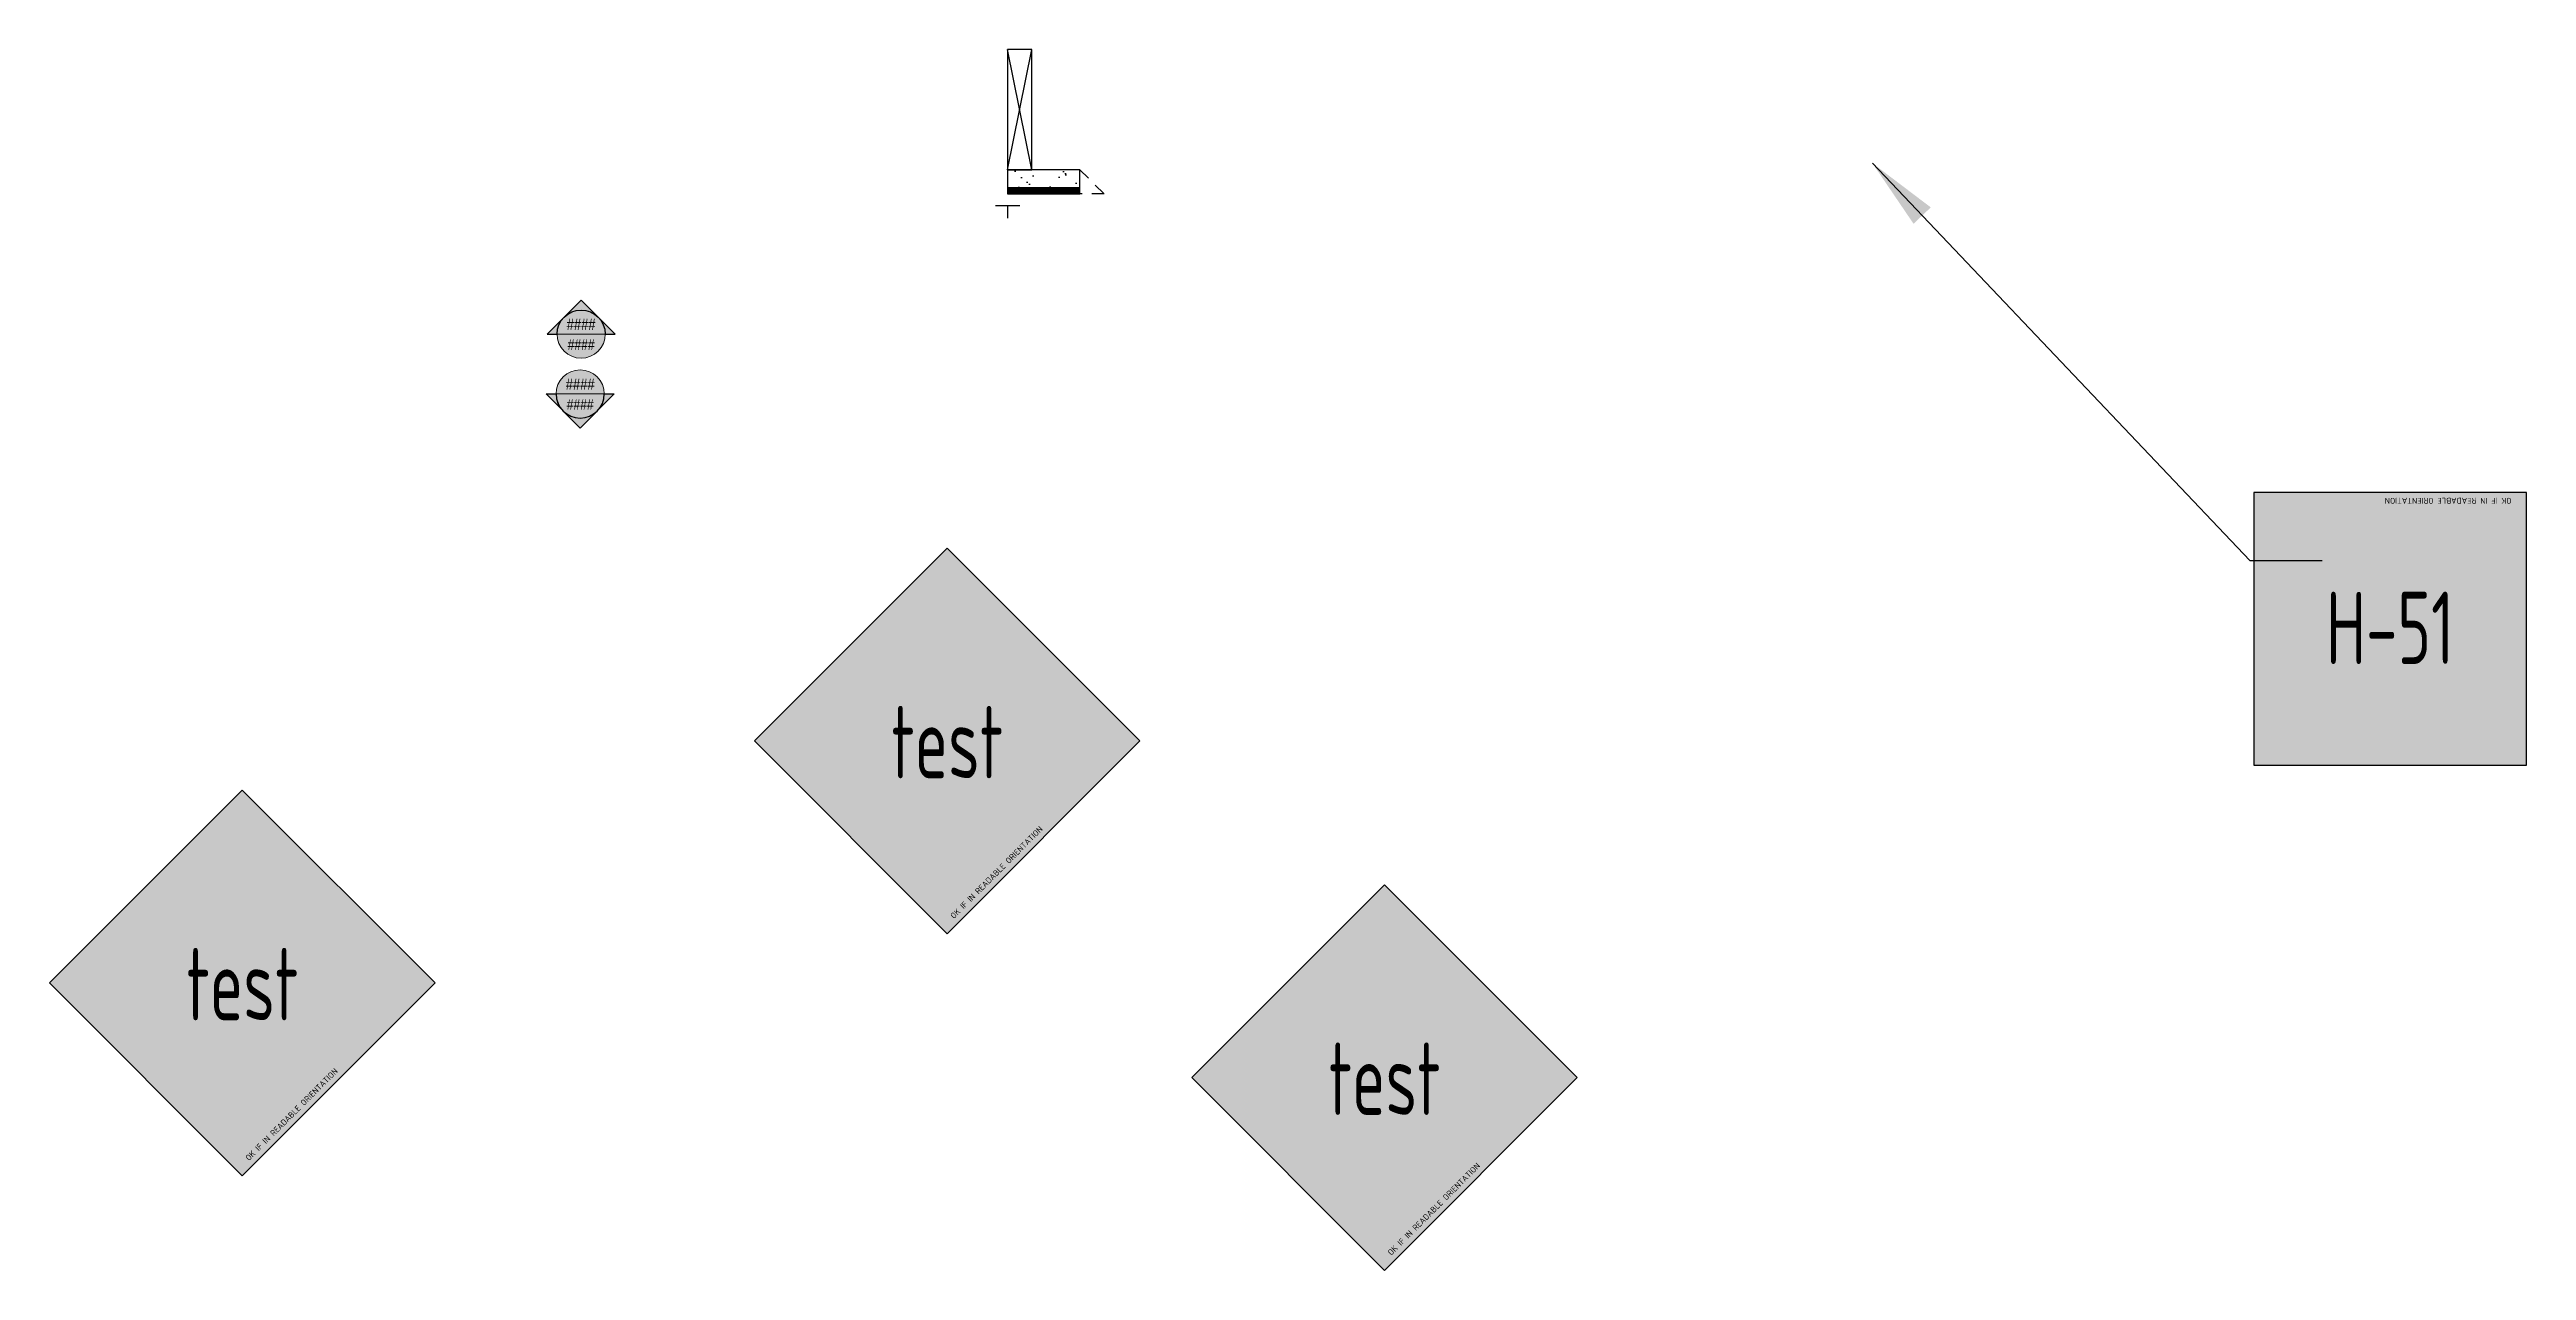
# Model space of a CAD drawing. Header units: inches. Extents: x 9.5 to 35.2, y 1.8 to 14.5.
import ezdxf
from ezdxf.enums import TextEntityAlignment as Align

# ---------------------------------------------------------------- set-up
doc = ezdxf.new("R2010")
doc.units = ezdxf.units.IN
doc.header["$MEASUREMENT"] = 0
doc.linetypes.add('HIDDEN', pattern=[0.375, 0.25, -0.125])
doc.linetypes.add('LAMINATE', pattern=[1.5, 0.5, -1])
doc.layers.get('DEFPOINTS').update_dxf_attribs({"color": 34})
doc.layers.add('0_NOTES', color=6, linetype='Continuous', plot=False)
for name, color, linetype in [('HATCH_LIGHT', 61, 'Continuous'), ('LAMINATE', 61, 'LAMINATE'), ('MASK', 250, 'Continuous'), ('NOTES', 1, 'Continuous'), ('NOTES_SYMBOLS', 1, 'Continuous'), ('OBJECT', 4, 'Continuous'), ('VENEER', 61, 'Continuous')]:
    doc.layers.add(name, color=color, linetype=linetype)
doc.styles.add('ARCHQUIK', font='archquik.shx')
doc.styles.add('TECHNIC', font='technic_.ttf')
doc.dimstyles.new('SCANGA_2012', dxfattribs={"dimscale": 0.75, "dimtxt": 0.101562, "dimasz": 0.09375, "dimexe": 0.0625, "dimexo": 0.0625, "dimgap": 0.046875, "dimtad": 1, "dimdec": 4, "dimzin": 3, "dimdsep": 46, "dimlunit": 5, "dimtxsty": 'ARCHQUIK', "dimblk": 'ARCHTICK', "dimcen": 0, "dimdle": 0.0625, "dimclrt": 1, "dimadec": 0, "dimazin": 0, "dimtfac": 0.8, "dimtdec": 4, "dimtix": 1, "dimtmove": 2, "dimatfit": 3, "dimfxl": 0, "dimtolj": 1, "dimtzin": 0, "dimlwd": -1, "dimlwe": -1, "dimarcsym": 0})

# ---------------------------------------------------------------- blocks, each defined once
blk = doc.blocks.new('SCANGA FINISH TAG v1.0')
at = {"layer": 'MASK', "transparency": 16777216}
h = blk.add_hatch(color=256, dxfattribs=at)
h.dxf.hatch_style = 1
h.paths.add_polyline_path([(0.25, 0.25), (0, 0.5), (-0.25, 0.25), (0, 0)])
at = {"transparency": 16777216}
blk.add_lwpolyline([(0.25, 0.25), (0, 0.5), (-0.25, 0.25), (0, 0)], close=True, dxfattribs=at)
at = {"color": 4, "transparency": 16777216, "style": 'ARCHQUIK', "width": 0.75, "flags": 8}
blk.add_attdef('MAT-FIN', text='', height=0.0938, dxfattribs=at).set_placement((0, 0.2016), align=Align.CENTER)
at = {"color": 1, "transparency": 16777216, "style": 'ARCHQUIK', "width": 0.75, "flags": 8}
blk.add_attdef('INTERIOR', text='', height=0.0938, dxfattribs=at).set_placement((0, -0.1268), align=Align.CENTER)
at = {"layer": '0_NOTES', "transparency": 16777216, "style": 'ARCHQUIK'}
blk.add_text('OK IF IN READABLE ORIENTATION', height=0.007656, rotation=45, dxfattribs=at).set_placement((0.0087, 0.0188))
blk = doc.blocks.new('SCANGA HARDWARE TAG v1.0')
at = {"layer": 'MASK', "transparency": 16777216}
h = blk.add_hatch(color=256, dxfattribs=at)
h.dxf.hatch_style = 1
h.paths.add_polyline_path([(0.1768, 0), (0.1768, 0.3536), (-0.1768, 0.3536), (-0.1768, 0)])
at = {"transparency": 16777216}
blk.add_lwpolyline([(0.1768, 0), (0.1768, 0.3536), (-0.1768, 0.3536), (-0.1768, 0)], close=True, dxfattribs=at)
at = {"color": 4, "transparency": 16777216, "style": 'ARCHQUIK', "width": 0.75, "flags": 8}
blk.add_attdef('HRDWR', text='', height=0.0938, dxfattribs=at).set_placement((0, 0.1288), align=Align.CENTER)
at = {"layer": '0_NOTES', "transparency": 16777216, "style": 'ARCHQUIK'}
blk.add_text('OK IF IN READABLE ORIENTATION', height=0.007656, dxfattribs=at).set_placement((-0.1573, 0.0071))
blk = doc.blocks.new('_ARCHTICK')
at = {"color": 0, "linetype": 'ByBlock', "const_width": 0.15}
blk.add_lwpolyline([(-0.5, -0.5), (0.5, 0.5)], dxfattribs=at)
blk = doc.blocks.new('MIL_REVEAL')
at = {"layer": 'HATCH_LIGHT'}
h = blk.add_hatch(dxfattribs=at)
h.set_pattern_fill('AR-SAND', color=256, scale=0.125)
h.set_pattern_definition([(37.5, (0.75, 0.125), (-0.007874, 0.240853), [0, -0.19, 0, -0.2125, 0, -0.203125]), (7.5, (0.75, 0.125), (0.22122, 0.35277), [0, -0.1025, 0, -0.17125, 0, -0.065625]), (327.5, (0.59625, 0.125), (0.38927, 0.00071), [0, -0.0625, 0, -0.225, 0, -0.29375]), (317.5, (0.59625, 0.125), (0.37577, 0.10971), [0, -0.03125, 0, -0.1475, 0, -0.16875])])
h.paths.add_polyline_path([(0.75, 0.125), (0.75, 0.375), (0, 0.375), (0, 0.125)])
at = {"layer": 'DEFPOINTS'}
for p, q in [((0.125, 0), (-0.125, 0)), ((0, 0), (0, -0.125))]:
    blk.add_line(p, q, dxfattribs=at)
at = {"layer": 'HATCH_LIGHT'}
for p, q in [((0.25, 0.375), (0, 1.622)), ((0, 0.375), (0.25, 1.622))]:
    blk.add_line(p, q, dxfattribs=at)
at = {"layer": 'HATCH_LIGHT', "linetype": 'HIDDEN', "ltscale": 0.5}
blk.add_lwpolyline([(0.75, 0.375), (1, 0.125), (0.75, 0.125)], dxfattribs=at)
at = {"layer": 'LAMINATE', "color": 4, "ltscale": 0.25, "const_width": 0.0625}
blk.add_lwpolyline([(0, 0.156), (0.75, 0.156)], dxfattribs=at)
at = {"layer": 'OBJECT'}
for points in [[(0.25, 0.375), (0.25, 1.622), (0, 1.622), (0, 0.375)], [(0.75, 0.125), (0.75, 0.375), (0, 0.375), (0, 0.125)]]:
    blk.add_lwpolyline(points, close=True, dxfattribs=at)
at = {"layer": 'VENEER'}
blk.add_lwpolyline([(0.75, 0.187), (0, 0.187)], dxfattribs=at)
blk = doc.blocks.new('SECT ARROW')
at = {"linetype": 'ByBlock'}
h = blk.add_hatch(color=0, dxfattribs=at)
h.paths.add_polyline_path([(-0.221, 0.221, -0.198912), (0, 0.312), (0, 0.442)])
h.paths.add_polyline_path([(-0.221, -0.221, -0.414214), (-0.221, 0.221), (-0.442, 0)])
h.paths.add_polyline_path([(-0.221, -0.221), (0, -0.442), (0, -0.312, -0.198912)])
at = {"color": 0, "linetype": 'ByBlock'}
blk.add_lwpolyline([(0, -0.312), (0, -0.442), (-0.442, 0), (0, 0.442), (0, 0.312)], dxfattribs=at)
blk.add_arc((0, 0), 0.312, 90, 270, dxfattribs=at)
blk = doc.blocks.new('*U7')
at = {"layer": 'MASK'}
h = blk.add_hatch(color=256, dxfattribs=at)
h.dxf.hatch_style = 1
edge = h.paths.add_edge_path()
edge.add_arc((0, 0), 0.25, 0, 360)
at = {"color": 1, "lineweight": 0}
blk.add_line((0.25, 0), (-0.25, 0), dxfattribs=at)
blk.add_circle((0, 0), 0.25, dxfattribs=at)
at = {"color": 1, "lineweight": 0, "xscale": -0.7999999999999996, "yscale": 0.7999999999999996, "zscale": 0.7999999999999996, "rotation": 89.99999999999993}
blk.add_blockref('SECT ARROW', (0, 0), dxfattribs=at)
at = {"color": 1, "lineweight": 0, "style": 'TECHNIC', "flags": 8}
for tag, height, p in [('D', 0.117, (0, 0.102)), ('S', 0.109, (0, -0.108))]:
    blk.add_attdef(tag, text='', height=height, rotation=360, dxfattribs=at).set_placement(p, align=Align.MIDDLE_CENTER)
for tag, p in [('TYP-SIM-OPP', (0.263, -0.207)), ('.', (0.263, -0.341))]:
    blk.add_attdef(tag, p, '', height=0.117, rotation=360, dxfattribs=at)
blk = doc.blocks.new('*U8')
at = {"layer": 'MASK'}
h = blk.add_hatch(color=256, dxfattribs=at)
h.dxf.hatch_style = 1
edge = h.paths.add_edge_path()
edge.add_arc((0, 0), 0.25, 0, 360)
at = {"color": 1, "lineweight": 0}
blk.add_line((0.25, 0), (-0.25, 0), dxfattribs=at)
blk.add_circle((0, 0), 0.25, dxfattribs=at)
at = {"color": 1, "lineweight": 0, "xscale": 0.7999999999999996, "yscale": 0.7999999999999996, "zscale": 0.7999999999999996, "rotation": 90}
blk.add_blockref('SECT ARROW', (0, 0), dxfattribs=at)
at = {"color": 1, "lineweight": 0, "style": 'TECHNIC', "flags": 8}
for tag, height, p in [('D', 0.117, (0, 0.102)), ('S', 0.109, (0, -0.108))]:
    blk.add_attdef(tag, text='', height=height, rotation=360, dxfattribs=at).set_placement(p, align=Align.MIDDLE_CENTER)
for tag, p in [('TYP-SIM-OPP', (0.263, -0.207)), ('.', (0.263, -0.341))]:
    blk.add_attdef(tag, p, '', height=0.117, rotation=360, dxfattribs=at)
blk = doc.blocks.new('SCANGA FINISH TAG v1.0_1')
at = {"layer": 'MASK', "transparency": 16777216}
h = blk.add_hatch(color=256, dxfattribs=at)
h.dxf.hatch_style = 1
h.paths.add_polyline_path([(0.25, 0.25), (0, 0.5), (-0.25, 0.25), (0, 0)])
at = {"transparency": 16777216}
blk.add_lwpolyline([(0.25, 0.25), (0, 0.5), (-0.25, 0.25), (0, 0)], close=True, dxfattribs=at)
at = {"color": 4, "transparency": 16777216, "style": 'ARCHQUIK', "width": 0.75, "flags": 8}
blk.add_attdef('MAT-FIN', text='', height=0.0938, dxfattribs=at).set_placement((0, 0.2016), align=Align.CENTER)
at = {"color": 1, "transparency": 16777216, "style": 'ARCHQUIK', "width": 0.75, "flags": 8}
blk.add_attdef('INTERIOR', text='', height=0.0938, dxfattribs=at).set_placement((0, -0.1268), align=Align.CENTER)
at = {"layer": '0_NOTES', "transparency": 16777216, "style": 'ARCHQUIK'}
blk.add_text('OK IF IN READABLE ORIENTATION', height=0.007656, rotation=45, dxfattribs=at).set_placement((0.0087, 0.0188))
blk = doc.blocks.new('SCANGA FINISH TAG v1.0_2')
at = {"layer": 'MASK', "transparency": 16777216}
h = blk.add_hatch(color=256, dxfattribs=at)
h.dxf.hatch_style = 1
h.paths.add_polyline_path([(0.25, 0.25), (0, 0.5), (-0.25, 0.25), (0, 0)])
at = {"transparency": 16777216}
blk.add_lwpolyline([(0.25, 0.25), (0, 0.5), (-0.25, 0.25), (0, 0)], close=True, dxfattribs=at)
at = {"color": 4, "transparency": 16777216, "style": 'ARCHQUIK', "width": 0.75, "flags": 8}
blk.add_attdef('MAT-FIN', text='', height=0.0938, dxfattribs=at).set_placement((0, 0.2016), align=Align.CENTER)
at = {"color": 1, "transparency": 16777216, "style": 'ARCHQUIK', "width": 0.75, "flags": 8}
blk.add_attdef('INTERIOR', text='', height=0.0938, dxfattribs=at).set_placement((0, -0.1268), align=Align.CENTER)
at = {"layer": '0_NOTES', "transparency": 16777216, "style": 'ARCHQUIK'}
blk.add_text('OK IF IN READABLE ORIENTATION', height=0.007656, rotation=45, dxfattribs=at).set_placement((0.0087, 0.0188))
blk = doc.blocks.new('SCANGA FINISH TAG v1.0_3')
at = {"layer": 'MASK', "transparency": 16777216}
h = blk.add_hatch(color=256, dxfattribs=at)
h.dxf.hatch_style = 1
h.paths.add_polyline_path([(0.25, 0.25), (0, 0.5), (-0.25, 0.25), (0, 0)])
at = {"transparency": 16777216}
blk.add_lwpolyline([(0.25, 0.25), (0, 0.5), (-0.25, 0.25), (0, 0)], close=True, dxfattribs=at)
at = {"color": 4, "transparency": 16777216, "style": 'ARCHQUIK', "width": 0.75, "flags": 8}
blk.add_attdef('MAT-FIN', text='', height=0.0938, dxfattribs=at).set_placement((0, 0.2016), align=Align.CENTER)
at = {"color": 1, "transparency": 16777216, "style": 'ARCHQUIK', "width": 0.75, "flags": 8}
blk.add_attdef('INTERIOR', text='', height=0.0938, dxfattribs=at).set_placement((0, -0.1268), align=Align.CENTER)
at = {"layer": '0_NOTES', "transparency": 16777216, "style": 'ARCHQUIK'}
blk.add_text('OK IF IN READABLE ORIENTATION', height=0.007656, rotation=45, dxfattribs=at).set_placement((0.0087, 0.0188))
blk = doc.blocks.new('SCANGA FINISH TAG v1.0_4')
at = {"layer": 'MASK', "transparency": 16777216}
h = blk.add_hatch(color=256, dxfattribs=at)
h.dxf.hatch_style = 1
h.paths.add_polyline_path([(0.25, 0.25), (0, 0.5), (-0.25, 0.25), (0, 0)])
at = {"transparency": 16777216}
blk.add_lwpolyline([(0.25, 0.25), (0, 0.5), (-0.25, 0.25), (0, 0)], close=True, dxfattribs=at)
at = {"color": 4, "transparency": 16777216, "style": 'ARCHQUIK', "width": 0.75, "flags": 8}
blk.add_attdef('MAT-FIN', text='', height=0.0938, dxfattribs=at).set_placement((0, 0.2016), align=Align.CENTER)
at = {"color": 1, "transparency": 16777216, "style": 'ARCHQUIK', "width": 0.75, "flags": 8}
blk.add_attdef('INTERIOR', text='', height=0.0938, dxfattribs=at).set_placement((0, -0.1268), align=Align.CENTER)
at = {"layer": '0_NOTES', "transparency": 16777216, "style": 'ARCHQUIK'}
blk.add_text('OK IF IN READABLE ORIENTATION', height=0.007656, rotation=45, dxfattribs=at).set_placement((0.0087, 0.0188))
blk = doc.blocks.new('SCANGA FINISH TAG v1.0_5')
at = {"layer": 'MASK', "transparency": 16777216}
h = blk.add_hatch(color=256, dxfattribs=at)
h.dxf.hatch_style = 1
h.paths.add_polyline_path([(0.25, 0.25), (0, 0.5), (-0.25, 0.25), (0, 0)])
at = {"transparency": 16777216}
blk.add_lwpolyline([(0.25, 0.25), (0, 0.5), (-0.25, 0.25), (0, 0)], close=True, dxfattribs=at)
at = {"color": 4, "transparency": 16777216, "style": 'ARCHQUIK', "width": 0.75, "flags": 8}
blk.add_attdef('MAT-FIN', text='', height=0.0938, dxfattribs=at).set_placement((0, 0.2016), align=Align.CENTER)
at = {"color": 1, "transparency": 16777216, "style": 'ARCHQUIK', "width": 0.75, "flags": 8}
blk.add_attdef('INTERIOR', text='', height=0.0938, dxfattribs=at).set_placement((0, -0.1268), align=Align.CENTER)
at = {"layer": '0_NOTES', "transparency": 16777216, "style": 'ARCHQUIK'}
blk.add_text('OK IF IN READABLE ORIENTATION', height=0.007656, rotation=45, dxfattribs=at).set_placement((0.0087, 0.0188))
blk = doc.blocks.new('SCANGA FINISH TAG v1.0_6')
at = {"layer": 'MASK', "transparency": 16777216}
h = blk.add_hatch(color=256, dxfattribs=at)
h.dxf.hatch_style = 1
h.paths.add_polyline_path([(0.25, 0.25), (0, 0.5), (-0.25, 0.25), (0, 0)])
at = {"transparency": 16777216}
blk.add_lwpolyline([(0.25, 0.25), (0, 0.5), (-0.25, 0.25), (0, 0)], close=True, dxfattribs=at)
at = {"color": 4, "transparency": 16777216, "style": 'ARCHQUIK', "width": 0.75, "flags": 8}
blk.add_attdef('MAT-FIN', text='', height=0.0938, dxfattribs=at).set_placement((0, 0.2016), align=Align.CENTER)
at = {"color": 1, "transparency": 16777216, "style": 'ARCHQUIK', "width": 0.75, "flags": 8}
blk.add_attdef('INTERIOR', text='', height=0.0938, dxfattribs=at).set_placement((0, -0.1268), align=Align.CENTER)
at = {"layer": '0_NOTES', "transparency": 16777216, "style": 'ARCHQUIK'}
blk.add_text('OK IF IN READABLE ORIENTATION', height=0.007656, rotation=45, dxfattribs=at).set_placement((0.0087, 0.0188))
blk = doc.blocks.new('SCANGA FINISH TAG v1.0_7')
at = {"layer": 'MASK', "transparency": 16777216}
h = blk.add_hatch(color=256, dxfattribs=at)
h.dxf.hatch_style = 1
h.paths.add_polyline_path([(0.25, 0.25), (0, 0.5), (-0.25, 0.25), (0, 0)])
at = {"transparency": 16777216}
blk.add_lwpolyline([(0.25, 0.25), (0, 0.5), (-0.25, 0.25), (0, 0)], close=True, dxfattribs=at)
at = {"color": 4, "transparency": 16777216, "style": 'ARCHQUIK', "width": 0.75, "flags": 8}
blk.add_attdef('MAT-FIN', text='', height=0.0938, dxfattribs=at).set_placement((0, 0.2016), align=Align.CENTER)
at = {"color": 1, "transparency": 16777216, "style": 'ARCHQUIK', "width": 0.75, "flags": 8}
blk.add_attdef('INTERIOR', text='', height=0.0938, dxfattribs=at).set_placement((0, -0.1268), align=Align.CENTER)
at = {"layer": '0_NOTES', "transparency": 16777216, "style": 'ARCHQUIK'}
blk.add_text('OK IF IN READABLE ORIENTATION', height=0.007656, rotation=45, dxfattribs=at).set_placement((0.0087, 0.0188))
blk = doc.blocks.new('SCANGA FINISH TAG v1.0_8')
at = {"layer": 'MASK', "transparency": 16777216}
h = blk.add_hatch(color=256, dxfattribs=at)
h.dxf.hatch_style = 1
h.paths.add_polyline_path([(0.25, 0.25), (0, 0.5), (-0.25, 0.25), (0, 0)])
at = {"transparency": 16777216}
blk.add_lwpolyline([(0.25, 0.25), (0, 0.5), (-0.25, 0.25), (0, 0)], close=True, dxfattribs=at)
at = {"color": 4, "transparency": 16777216, "style": 'ARCHQUIK', "width": 0.75, "flags": 8}
blk.add_attdef('MAT-FIN', text='', height=0.0938, dxfattribs=at).set_placement((0, 0.2016), align=Align.CENTER)
at = {"color": 1, "transparency": 16777216, "style": 'ARCHQUIK', "width": 0.75, "flags": 8}
blk.add_attdef('INTERIOR', text='', height=0.0938, dxfattribs=at).set_placement((0, -0.1268), align=Align.CENTER)
at = {"layer": '0_NOTES', "transparency": 16777216, "style": 'ARCHQUIK'}
blk.add_text('OK IF IN READABLE ORIENTATION', height=0.007656, rotation=45, dxfattribs=at).set_placement((0.0087, 0.0188))
blk = doc.blocks.new('SCANGA FINISH TAG v1.0_9')
at = {"layer": 'MASK', "transparency": 16777216}
h = blk.add_hatch(color=256, dxfattribs=at)
h.dxf.hatch_style = 1
h.paths.add_polyline_path([(0.25, 0.25), (0, 0.5), (-0.25, 0.25), (0, 0)])
at = {"transparency": 16777216}
blk.add_lwpolyline([(0.25, 0.25), (0, 0.5), (-0.25, 0.25), (0, 0)], close=True, dxfattribs=at)
at = {"color": 4, "transparency": 16777216, "style": 'ARCHQUIK', "width": 0.75, "flags": 8}
blk.add_attdef('MAT-FIN', text='', height=0.0938, dxfattribs=at).set_placement((0, 0.2016), align=Align.CENTER)
at = {"color": 1, "transparency": 16777216, "style": 'ARCHQUIK', "width": 0.75, "flags": 8}
blk.add_attdef('INTERIOR', text='', height=0.0938, dxfattribs=at).set_placement((0, -0.1268), align=Align.CENTER)
at = {"layer": '0_NOTES', "transparency": 16777216, "style": 'ARCHQUIK'}
blk.add_text('OK IF IN READABLE ORIENTATION', height=0.007656, rotation=45, dxfattribs=at).set_placement((0.0087, 0.0188))
blk = doc.blocks.new('SCANGA FINISH TAG v1.0_10')
at = {"layer": 'MASK', "transparency": 16777216}
h = blk.add_hatch(color=256, dxfattribs=at)
h.dxf.hatch_style = 1
h.paths.add_polyline_path([(0.25, 0.25), (0, 0.5), (-0.25, 0.25), (0, 0)])
at = {"transparency": 16777216}
blk.add_lwpolyline([(0.25, 0.25), (0, 0.5), (-0.25, 0.25), (0, 0)], close=True, dxfattribs=at)
at = {"color": 4, "transparency": 16777216, "style": 'ARCHQUIK', "width": 0.75, "flags": 8}
blk.add_attdef('MAT-FIN', text='', height=0.0938, dxfattribs=at).set_placement((0, 0.2016), align=Align.CENTER)
at = {"color": 1, "transparency": 16777216, "style": 'ARCHQUIK', "width": 0.75, "flags": 8}
blk.add_attdef('INTERIOR', text='', height=0.0938, dxfattribs=at).set_placement((0, -0.1268), align=Align.CENTER)
at = {"layer": '0_NOTES', "transparency": 16777216, "style": 'ARCHQUIK'}
blk.add_text('OK IF IN READABLE ORIENTATION', height=0.007656, rotation=45, dxfattribs=at).set_placement((0.0087, 0.0188))

msp = doc.modelspace()

# ---------------------------------------------------------------- block references
at = {"layer": 'NOTES'}
ref = msp.add_blockref('SCANGA HARDWARE TAG v1.0', (33.765, 9.893), dxfattribs=dict(at, xscale=8, yscale=8, zscale=8, rotation=180))
ref.add_attrib('HRDWR', 'H-51', dxfattribs={"layer": '0', "color": 4, "transparency": 16777216, "height": 0.75, "style": 'ARCHQUIK', "width": 0.75, "flags": 8}).set_placement((33.765, 8.113), align=Align.CENTER)
at = {"layer": 'NOTES', "xscale": 8, "yscale": 8, "zscale": 8}
for name, p in [('SCANGA FINISH TAG v1.0', (18.793, 5.315)), ('SCANGA FINISH TAG v1.0', (11.48, 2.805)), ('SCANGA FINISH TAG v1.0_1', (11.48, 2.805)), ('SCANGA FINISH TAG v1.0_2', (11.48, 2.805)), ('SCANGA FINISH TAG v1.0_3', (11.48, 2.805)), ('SCANGA FINISH TAG v1.0_4', (11.48, 2.805)), ('SCANGA FINISH TAG v1.0_5', (11.48, 2.805)), ('SCANGA FINISH TAG v1.0_6', (11.48, 2.805)), ('SCANGA FINISH TAG v1.0_7', (11.48, 2.805)), ('SCANGA FINISH TAG v1.0_8', (11.48, 2.805)), ('SCANGA FINISH TAG v1.0_9', (11.48, 2.805)), ('SCANGA FINISH TAG v1.0_10', (11.48, 2.805)), ('SCANGA FINISH TAG v1.0', (23.331, 1.824))]:
    msp.add_blockref(name, p, dxfattribs=at).add_auto_attribs({'MAT-FIN': 'test'})
at = {"layer": 'NOTES_SYMBOLS'}
ref = msp.add_blockref('*U7', (14.996, 11.534), dxfattribs=at)
ref.add_attrib('D', '####', dxfattribs={"layer": '0', "color": 1, "lineweight": 0, "height": 0.1172, "rotation": 360, "style": 'TECHNIC'}).set_placement((14.996, 11.635), align=Align.MIDDLE_CENTER)
ref.add_attrib('S', '####', dxfattribs={"layer": '0', "color": 1, "lineweight": 0, "height": 0.1094, "rotation": 360, "style": 'TECHNIC'}).set_placement((14.996, 11.425), align=Align.MIDDLE_CENTER)
ref = msp.add_blockref('*U8', (14.986, 10.913), dxfattribs=at)
ref.add_attrib('D', '####', dxfattribs={"layer": '0', "color": 1, "lineweight": 0, "height": 0.1172, "rotation": 360, "style": 'TECHNIC'}).set_placement((14.986, 11.015), align=Align.MIDDLE_CENTER)
ref.add_attrib('S', '####', dxfattribs={"layer": '0', "color": 1, "lineweight": 0, "height": 0.1094, "rotation": 360, "style": 'TECHNIC'}).set_placement((14.986, 10.805), align=Align.MIDDLE_CENTER)
at = {"layer": 'OBJECT'}
msp.add_blockref('MIL_REVEAL', (19.421, 12.863), dxfattribs=at)

# ---------------------------------------------------------------- leaders
at = {"layer": 'NOTES'}
msp.add_leader([(28.393, 13.307), (32.308, 9.186), (33.058, 9.186)], dimstyle='SCANGA_2012', override={"dimscale": 8, "dimgap": 0.046875, "dimtad": 0}, dxfattribs=at)

doc.saveas('drawing.dxf')
